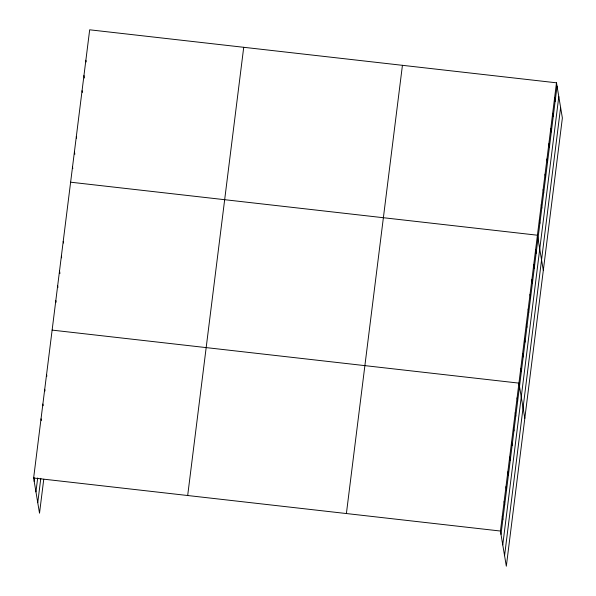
<?xml version="1.0" encoding="UTF-8"?>
<svg xmlns="http://www.w3.org/2000/svg" width="596" height="596" viewBox="0 0 596 596"><rect width="100%" height="100%" fill="white"/><g stroke="black" fill="none" stroke-linecap="round" stroke-linejoin="round"><path stroke-width="0.89" d="M43.754 479.258L39.515 513.186L33.629 478.022L89.676 29.8L556.485 82.814L562.371 117.978L506.324 566.2L500.439 531.036L556.485 82.814M34.188 481.374L34.628 477.888M35.946 491.871L37.69 477.947M37.757 502.689L40.804 478.327M187.68 495.514L243.719 47.293M346.395 513.543L402.434 65.314M501.005 534.381L557.044 86.159M502.756 544.886L558.802 96.656M504.566 555.703L560.612 107.474M70.619 182.197L537.428 235.211L543.314 270.375M52.128 330.11L518.937 383.124L524.823 418.288M33.629 478.022L500.439 531.036M554.578 98.049L555.137 101.402M552.678 113.292L553.237 116.637M550.771 128.527L551.33 131.88M548.864 143.77L549.423 147.115M546.957 159.013L547.515 162.358M545.049 174.248L545.616 177.593M543.15 189.491L543.708 192.836M541.242 204.726L541.801 208.079M539.335 219.969L539.894 223.314M535.581 250L536.139 253.345M533.733 264.788L534.292 268.14M531.885 279.584L532.444 282.929M530.03 294.372L530.596 297.724M528.183 309.168L528.741 312.513M526.335 323.956L526.894 327.301M524.487 338.744L525.046 342.097M522.632 353.54L523.199 356.885M520.785 368.328L521.344 371.68M517.09 397.912L517.648 401.257M515.235 412.708L515.801 416.053M513.387 427.496L513.946 430.841M511.539 442.284L512.098 445.637M509.692 457.08L510.25 460.425M507.837 471.868L508.403 475.221M505.989 486.664L506.548 490.009M504.142 501.452L504.7 504.797M502.294 516.248L502.853 519.593M85.861 60.278L86.144 61.954M83.954 75.521L84.379 78.031M82.054 90.756L82.33 92.432M76.333 136.477L76.616 138.153M74.433 151.719L74.85 154.23M72.526 166.954L72.801 168.631M63.221 241.365L63.504 243.034M61.373 256.153L61.649 257.83M59.526 270.942L59.943 273.452M57.67 285.737L57.954 287.406M55.823 300.526L56.106 302.202M46.577 374.482L46.853 376.158M44.73 389.277L45.005 390.946M42.875 404.066L43.158 405.742M41.027 418.861L41.31 420.53"/></g></svg>
